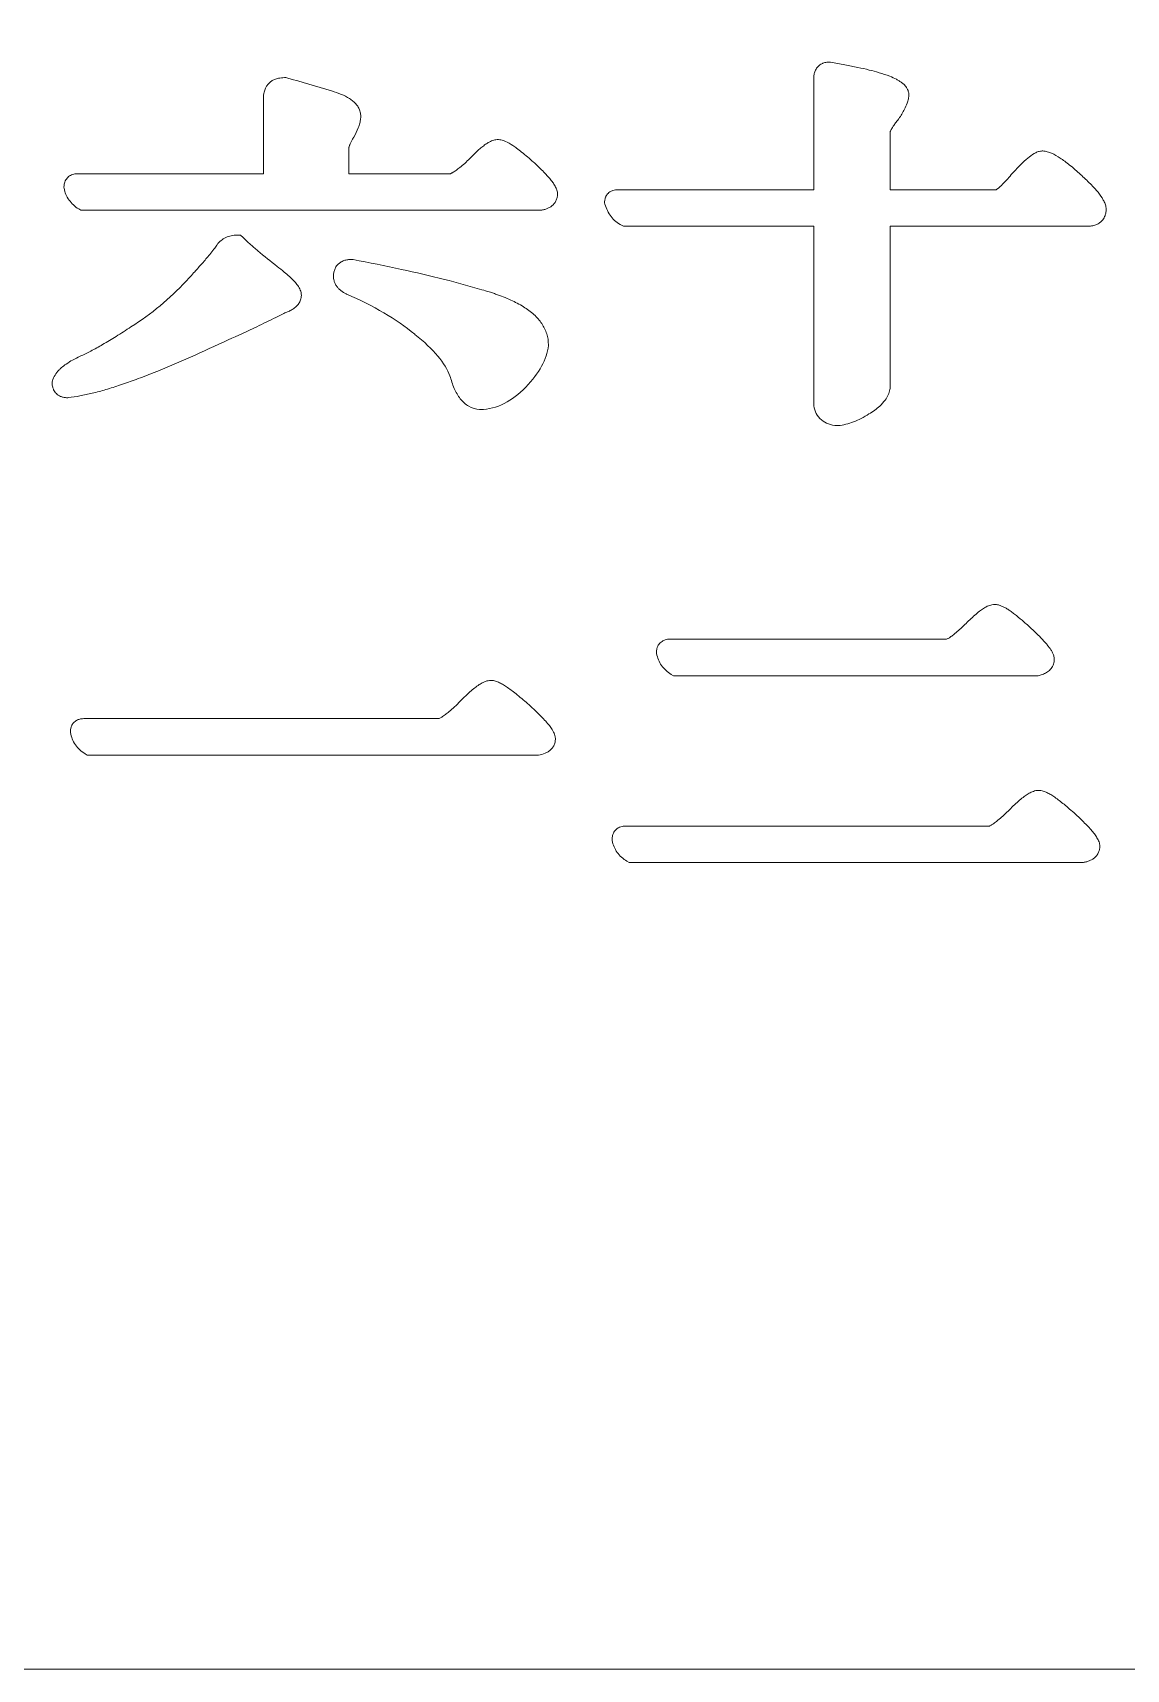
# Model space of a CAD drawing. Header units: millimetres. Extents: x 45 to 165, y 104 to 194.
# Drawn here: x 71.5 to 105, y 103.5 to 153.6 of the extents above; entities that cross this region are included whole.
import ezdxf

# ---------------------------------------------------------------- set-up
doc = ezdxf.new("R2010")
doc.units = ezdxf.units.MM
doc.header["$MEASUREMENT"] = 0
doc.layers.add('Default', color=7, linetype='Continuous', lineweight=0)
doc.layers.add('Layer 01', color=7, linetype='Continuous', lineweight=0)

msp = doc.modelspace()

# ---------------------------------------------------------------- linework, layer by layer
at = {"layer": 'Default', "color": 18, "lineweight": 5, "true_color": 0x000000}
msp.add_lwpolyline([(45.304, 103.519), (165.304, 103.519), (165.304, 193.519), (45.304, 193.519)], close=True, dxfattribs=at)
at = {"layer": 'Layer 01', "color": 12, "lineweight": 5, "true_color": 0xc80000}
for p, q in [((91.001, 135.017), (99.458, 135.017)), ((73.077, 132.585), (83.925, 132.585)), ((89.644, 129.302), (100.766, 129.302))]:
    msp.add_line(p, q, dxfattribs=at)
for points in [[(95.858, 152.657), (95.881, 152.657), (95.903, 152.653)], [(79.21, 152.183), (79.246, 152.183), (79.281, 152.174)], [(89.415, 148.757), (95.393, 148.757), (95.393, 152.145)], [(98.298, 151.714), (98.302, 151.692), (98.302, 151.671)], [(72.881, 149.247), (78.565, 149.247), (78.565, 151.56)], [(97.995, 150.927), (97.99, 150.919), (97.983, 150.911)], [(81.326, 150.362), (81.323, 150.357), (81.32, 150.352)], [(97.73, 150.528), (97.73, 148.757), (100.969, 148.757)], [(81.18, 150.045), (81.18, 149.247), (84.283, 149.247)], [(102.359, 149.94), (102.379, 149.942), (102.398, 149.941)], [(101.471, 149.261), (101.475, 149.266), (101.479, 149.27)], [(72.469, 148.802), (72.465, 148.824), (72.465, 148.845)], [(87.077, 148.132), (87.052, 148.128), (72.982, 148.128), (72.915, 148.169)], [(89.008, 148.319), (88.999, 148.353), (88.999, 148.387)], [(104.335, 148.197), (104.337, 148.182), (104.337, 148.166)], [(95.396, 142.148), (95.393, 142.166), (95.393, 147.638), (89.577, 147.638), (89.518, 147.669)], [(103.757, 147.638), (97.73, 147.638), (97.73, 142.678), (97.724, 142.653)], [(77.755, 147.368), (77.866, 147.368), (77.945, 147.292)], [(77.135, 147.058), (77.141, 147.067), (77.147, 147.075)], [(81.254, 146.626), (81.281, 146.626), (81.306, 146.621)], [(81.113, 145.561), (81.104, 145.565), (81.095, 145.569)], [(83.194, 144.335), (83.192, 144.336), (83.19, 144.338)], [(87.28, 144.014), (87.28, 144.002), (87.278, 143.99)], [(72.105, 142.846), (72.105, 142.88), (72.114, 142.912)], [(86.589, 142.72), (86.587, 142.718), (86.585, 142.715)], [(72.602, 142.399), (72.586, 142.397), (72.57, 142.397)], [(85.203, 142.034), (85.19, 142.034), (85.176, 142.035)], [(96.143, 141.546), (96.121, 141.544), (96.098, 141.546)], [(90.589, 134.572), (90.585, 134.594), (90.585, 134.615)], [(102.285, 133.906), (102.253, 133.898), (91.102, 133.898), (91.035, 133.939)], [(72.665, 132.159), (72.661, 132.179), (72.661, 132.2)], [(86.973, 131.47), (86.951, 131.467), (73.178, 131.467), (73.111, 131.508)], [(89.232, 128.858), (89.228, 128.879), (89.228, 128.9)], [(103.64, 128.187), (103.617, 128.183), (89.744, 128.183), (89.678, 128.225)]]:
    msp.add_lwpolyline(points, dxfattribs=at)
for points, knots in [([(95.393, 152.145), (95.393, 152.181), (95.395, 152.217), (95.401, 152.253), (95.406, 152.29), (95.414, 152.326), (95.427, 152.362), (95.44, 152.399), (95.458, 152.436), (95.481, 152.469), (95.496, 152.49), (95.512, 152.51), (95.531, 152.529), (95.546, 152.545), (95.563, 152.559), (95.582, 152.572), (95.6, 152.585), (95.619, 152.597), (95.639, 152.607), (95.651, 152.613), (95.663, 152.619), (95.675, 152.623), (95.695, 152.631), (95.716, 152.638), (95.737, 152.643), (95.777, 152.652), (95.817, 152.657), (95.858, 152.657)], [0, 0, 0, 0, 1, 1, 1, 2, 2, 2, 3, 3, 3, 4, 4, 4, 5, 5, 5, 6, 6, 6, 7, 7, 7, 8, 8, 8, 9, 9, 9, 9]), ([(95.903, 152.653), (96.051, 152.629), (96.199, 152.603), (96.346, 152.576), (96.478, 152.551), (96.61, 152.525), (96.741, 152.497), (96.858, 152.472), (96.974, 152.446), (97.09, 152.417), (97.191, 152.392), (97.292, 152.365), (97.392, 152.335), (97.501, 152.303), (97.61, 152.267), (97.716, 152.225), (97.786, 152.198), (97.855, 152.167), (97.921, 152.133), (97.951, 152.117), (97.981, 152.1), (98.01, 152.082), (98.038, 152.065), (98.065, 152.046), (98.091, 152.026), (98.116, 152.006), (98.141, 151.985), (98.164, 151.962), (98.18, 151.945), (98.196, 151.927), (98.21, 151.908), (98.232, 151.88), (98.25, 151.851), (98.265, 151.819), (98.281, 151.786), (98.292, 151.75), (98.298, 151.714)], [0, 0, 0, 0, 1, 1, 1, 2, 2, 2, 3, 3, 3, 4, 4, 4, 5, 5, 5, 6, 6, 6, 7, 7, 7, 8, 8, 8, 9, 9, 9, 10, 10, 10, 11, 11, 11, 12, 12, 12, 12]), ([(78.565, 151.56), (78.565, 151.621), (78.571, 151.683), (78.585, 151.742), (78.595, 151.782), (78.608, 151.822), (78.626, 151.859), (78.64, 151.888), (78.656, 151.916), (78.674, 151.942), (78.693, 151.969), (78.714, 151.993), (78.738, 152.016), (78.762, 152.039), (78.787, 152.06), (78.815, 152.078), (78.842, 152.096), (78.871, 152.111), (78.901, 152.124), (78.939, 152.141), (78.98, 152.154), (79.022, 152.164), (79.083, 152.177), (79.147, 152.183), (79.21, 152.183)], [0, 0, 0, 0, 1, 1, 1, 2, 2, 2, 3, 3, 3, 4, 4, 4, 5, 5, 5, 6, 6, 6, 7, 7, 7, 8, 8, 8, 8]), ([(80.648, 151.776), (80.75, 151.747), (80.851, 151.713), (80.948, 151.672), (81.035, 151.636), (81.119, 151.594), (81.197, 151.544), (81.233, 151.521), (81.269, 151.495), (81.302, 151.468), (81.335, 151.44), (81.366, 151.411), (81.394, 151.379), (81.42, 151.349), (81.443, 151.317), (81.463, 151.283), (81.474, 151.264), (81.484, 151.245), (81.493, 151.225), (81.511, 151.185), (81.524, 151.143), (81.531, 151.101), (81.535, 151.079), (81.538, 151.058), (81.539, 151.036), (81.539, 151.023), (81.54, 151.011), (81.539, 150.998), (81.539, 150.975), (81.538, 150.952), (81.535, 150.929), (81.531, 150.883), (81.522, 150.837), (81.511, 150.792), (81.499, 150.745), (81.483, 150.699), (81.466, 150.653), (81.428, 150.552), (81.38, 150.456), (81.326, 150.362)], [0, 0, 0, 0, 1, 1, 1, 2, 2, 2, 3, 3, 3, 4, 4, 4, 5, 5, 5, 6, 6, 6, 7, 7, 7, 8, 8, 8, 9, 9, 9, 10, 10, 10, 11, 11, 11, 12, 12, 12, 13, 13, 13, 13]), ([(98.302, 151.671), (98.302, 151.625), (98.297, 151.579), (98.288, 151.534), (98.279, 151.489), (98.267, 151.444), (98.251, 151.4), (98.229, 151.338), (98.202, 151.277), (98.172, 151.218), (98.121, 151.117), (98.06, 151.021), (97.995, 150.927)], [0, 0, 0, 0, 1, 1, 1, 2, 2, 2, 3, 3, 3, 4, 4, 4, 4]), ([(97.983, 150.911), (97.953, 150.873), (97.923, 150.835), (97.894, 150.797), (97.87, 150.764), (97.846, 150.732), (97.823, 150.698), (97.808, 150.675), (97.793, 150.653), (97.779, 150.629), (97.773, 150.618), (97.766, 150.606), (97.76, 150.594), (97.751, 150.579), (97.744, 150.564), (97.737, 150.548), (97.734, 150.541), (97.732, 150.534), (97.73, 150.528)], [0, 0, 0, 0, 1, 1, 1, 2, 2, 2, 3, 3, 3, 4, 4, 4, 5, 5, 5, 6, 6, 6, 6]), ([(81.32, 150.352), (81.301, 150.322), (81.283, 150.292), (81.266, 150.261), (81.252, 150.236), (81.238, 150.21), (81.226, 150.183), (81.217, 150.166), (81.209, 150.148), (81.202, 150.13), (81.199, 150.121), (81.195, 150.112), (81.192, 150.103), (81.188, 150.09), (81.184, 150.076), (81.182, 150.063), (81.181, 150.057), (81.18, 150.051), (81.18, 150.045)], [0, 0, 0, 0, 1, 1, 1, 2, 2, 2, 3, 3, 3, 4, 4, 4, 5, 5, 5, 6, 6, 6, 6]), ([(84.839, 149.673), (84.931, 149.77), (85.025, 149.866), (85.125, 149.956), (85.164, 149.991), (85.204, 150.026), (85.245, 150.059), (85.282, 150.089), (85.319, 150.118), (85.358, 150.145), (85.394, 150.17), (85.431, 150.193), (85.47, 150.214), (85.493, 150.226), (85.517, 150.237), (85.541, 150.247), (85.583, 150.265), (85.627, 150.278), (85.673, 150.284), (85.699, 150.288), (85.725, 150.289), (85.751, 150.288), (85.777, 150.287), (85.803, 150.284), (85.829, 150.279), (85.875, 150.27), (85.919, 150.254), (85.962, 150.236), (86.044, 150.201), (86.12, 150.155), (86.194, 150.106), (86.232, 150.08), (86.269, 150.054), (86.306, 150.027), (86.359, 149.989), (86.41, 149.949), (86.461, 149.908), (86.584, 149.81), (86.702, 149.707), (86.819, 149.603)], [0, 0, 0, 0, 1, 1, 1, 2, 2, 2, 3, 3, 3, 4, 4, 4, 5, 5, 5, 6, 6, 6, 7, 7, 7, 8, 8, 8, 9, 9, 9, 10, 10, 10, 11, 11, 11, 12, 12, 12, 13, 13, 13, 13]), ([(84.283, 149.247), (84.295, 149.251), (84.306, 149.255), (84.316, 149.261), (84.326, 149.266), (84.336, 149.271), (84.345, 149.276), (84.36, 149.285), (84.374, 149.293), (84.389, 149.302), (84.406, 149.314), (84.423, 149.325), (84.44, 149.337), (84.473, 149.361), (84.506, 149.386), (84.538, 149.411), (84.586, 149.449), (84.632, 149.488), (84.678, 149.527), (84.733, 149.575), (84.786, 149.624), (84.839, 149.673)], [0, 0, 0, 0, 1, 1, 1, 2, 2, 2, 3, 3, 3, 4, 4, 4, 5, 5, 5, 6, 6, 6, 7, 7, 7, 7]), ([(101.479, 149.27), (101.56, 149.358), (101.643, 149.445), (101.728, 149.529), (101.797, 149.597), (101.868, 149.663), (101.942, 149.725), (102.003, 149.775), (102.065, 149.822), (102.134, 149.862), (102.166, 149.88), (102.199, 149.897), (102.234, 149.911), (102.253, 149.918), (102.273, 149.924), (102.292, 149.929), (102.314, 149.934), (102.337, 149.938), (102.359, 149.94)], [0, 0, 0, 0, 1, 1, 1, 2, 2, 2, 3, 3, 3, 4, 4, 4, 5, 5, 5, 6, 6, 6, 6]), ([(102.398, 149.941), (102.445, 149.938), (102.491, 149.93), (102.536, 149.918), (102.58, 149.906), (102.623, 149.89), (102.665, 149.872), (102.757, 149.832), (102.844, 149.781), (102.928, 149.726), (102.976, 149.695), (103.023, 149.661), (103.069, 149.627), (103.12, 149.59), (103.17, 149.55), (103.219, 149.511), (103.332, 149.419), (103.441, 149.322), (103.549, 149.224)], [0, 0, 0, 0, 1, 1, 1, 2, 2, 2, 3, 3, 3, 4, 4, 4, 5, 5, 5, 6, 6, 6, 6]), ([(72.465, 148.845), (72.465, 148.881), (72.469, 148.917), (72.477, 148.952), (72.483, 148.978), (72.492, 149.003), (72.504, 149.027), (72.523, 149.067), (72.549, 149.104), (72.581, 149.135), (72.597, 149.151), (72.615, 149.165), (72.634, 149.178), (72.653, 149.19), (72.672, 149.201), (72.692, 149.21), (72.717, 149.221), (72.744, 149.229), (72.771, 149.235), (72.807, 149.243), (72.844, 149.247), (72.881, 149.247)], [0, 0, 0, 0, 1, 1, 1, 2, 2, 2, 3, 3, 3, 4, 4, 4, 5, 5, 5, 6, 6, 6, 7, 7, 7, 7]), ([(86.819, 149.603), (86.904, 149.525), (86.988, 149.445), (87.07, 149.364), (87.116, 149.318), (87.161, 149.272), (87.206, 149.224), (87.245, 149.183), (87.283, 149.14), (87.32, 149.097), (87.352, 149.059), (87.383, 149.02), (87.412, 148.98), (87.438, 148.943), (87.463, 148.906), (87.485, 148.867), (87.495, 148.848), (87.505, 148.829), (87.514, 148.809), (87.523, 148.789), (87.531, 148.769), (87.538, 148.747), (87.545, 148.724), (87.551, 148.701), (87.554, 148.677), (87.558, 148.648), (87.558, 148.619), (87.556, 148.59), (87.554, 148.556), (87.548, 148.522), (87.539, 148.489), (87.529, 148.455), (87.515, 148.422), (87.497, 148.391), (87.479, 148.36), (87.457, 148.331), (87.432, 148.305), (87.408, 148.28), (87.381, 148.258), (87.353, 148.238), (87.325, 148.219), (87.295, 148.203), (87.264, 148.189), (87.235, 148.175), (87.204, 148.164), (87.172, 148.155), (87.141, 148.145), (87.109, 148.138), (87.077, 148.132)], [0, 0, 0, 0, 1, 1, 1, 2, 2, 2, 3, 3, 3, 4, 4, 4, 5, 5, 5, 6, 6, 6, 7, 7, 7, 8, 8, 8, 9, 9, 9, 10, 10, 10, 11, 11, 11, 12, 12, 12, 13, 13, 13, 14, 14, 14, 15, 15, 15, 16, 16, 16, 16]), ([(100.969, 148.757), (100.979, 148.763), (100.988, 148.769), (100.997, 148.775), (101.005, 148.78), (101.013, 148.786), (101.02, 148.792), (101.034, 148.803), (101.047, 148.814), (101.06, 148.825), (101.108, 148.866), (101.154, 148.91), (101.198, 148.955), (101.241, 149), (101.283, 149.045), (101.325, 149.092), (101.375, 149.147), (101.423, 149.204), (101.471, 149.261)], [0, 0, 0, 0, 1, 1, 1, 2, 2, 2, 3, 3, 3, 4, 4, 4, 5, 5, 5, 6, 6, 6, 6]), ([(103.549, 149.224), (103.653, 149.13), (103.756, 149.034), (103.855, 148.935), (103.897, 148.891), (103.939, 148.847), (103.98, 148.802), (104.017, 148.762), (104.053, 148.72), (104.087, 148.677), (104.148, 148.603), (104.204, 148.526), (104.249, 148.442), (104.27, 148.404), (104.289, 148.365), (104.303, 148.324), (104.318, 148.283), (104.329, 148.24), (104.335, 148.197)], [0, 0, 0, 0, 1, 1, 1, 2, 2, 2, 3, 3, 3, 4, 4, 4, 5, 5, 5, 6, 6, 6, 6]), ([(88.999, 148.387), (88.999, 148.418), (89.002, 148.449), (89.01, 148.479), (89.014, 148.496), (89.019, 148.512), (89.026, 148.528), (89.03, 148.538), (89.034, 148.548), (89.039, 148.557), (89.056, 148.59), (89.079, 148.62), (89.106, 148.646), (89.122, 148.662), (89.139, 148.675), (89.157, 148.687), (89.185, 148.706), (89.216, 148.721), (89.248, 148.732), (89.276, 148.741), (89.305, 148.748), (89.334, 148.752), (89.361, 148.756), (89.388, 148.757), (89.415, 148.757)], [0, 0, 0, 0, 1, 1, 1, 2, 2, 2, 3, 3, 3, 4, 4, 4, 5, 5, 5, 6, 6, 6, 7, 7, 7, 8, 8, 8, 8]), ([(104.337, 148.166), (104.337, 148.123), (104.333, 148.079), (104.323, 148.036), (104.316, 148.001), (104.305, 147.966), (104.29, 147.933), (104.27, 147.889), (104.243, 147.848), (104.211, 147.813), (104.192, 147.791), (104.17, 147.771), (104.147, 147.753), (104.109, 147.725), (104.067, 147.701), (104.022, 147.684), (104.001, 147.675), (103.979, 147.668), (103.957, 147.662), (103.935, 147.657), (103.913, 147.652), (103.891, 147.648), (103.847, 147.641), (103.802, 147.638), (103.757, 147.638)], [0, 0, 0, 0, 1, 1, 1, 2, 2, 2, 3, 3, 3, 4, 4, 4, 5, 5, 5, 6, 6, 6, 7, 7, 7, 8, 8, 8, 8]), ([(77.147, 147.075), (77.182, 147.12), (77.222, 147.162), (77.267, 147.199), (77.312, 147.236), (77.361, 147.268), (77.414, 147.293), (77.466, 147.319), (77.522, 147.338), (77.58, 147.35), (77.637, 147.362), (77.696, 147.368), (77.755, 147.368)], [0, 0, 0, 0, 1, 1, 1, 2, 2, 2, 3, 3, 3, 4, 4, 4, 4]), ([(77.945, 147.292), (78.012, 147.227), (78.081, 147.163), (78.151, 147.1), (78.231, 147.029), (78.312, 146.959), (78.394, 146.889), (78.587, 146.726), (78.785, 146.567), (78.985, 146.411)], [0, 0, 0, 0, 1, 1, 1, 2, 2, 2, 3, 3, 3, 3]), ([(76.197, 145.956), (76.286, 146.053), (76.375, 146.15), (76.463, 146.248), (76.538, 146.332), (76.613, 146.416), (76.688, 146.502), (76.768, 146.593), (76.847, 146.686), (76.924, 146.78), (76.967, 146.833), (77.01, 146.886), (77.051, 146.941), (77.068, 146.962), (77.083, 146.984), (77.099, 147.005), (77.111, 147.023), (77.123, 147.04), (77.135, 147.058)], [0, 0, 0, 0, 1, 1, 1, 2, 2, 2, 3, 3, 3, 4, 4, 4, 5, 5, 5, 6, 6, 6, 6]), ([(81.095, 145.569), (81.036, 145.6), (80.98, 145.635), (80.929, 145.676), (80.904, 145.697), (80.88, 145.719), (80.858, 145.743), (80.836, 145.767), (80.815, 145.793), (80.797, 145.821), (80.778, 145.848), (80.762, 145.878), (80.749, 145.908), (80.736, 145.939), (80.726, 145.971), (80.719, 146.004), (80.712, 146.037), (80.708, 146.07), (80.708, 146.103), (80.707, 146.121), (80.708, 146.139), (80.709, 146.157), (80.71, 146.175), (80.712, 146.194), (80.715, 146.212), (80.721, 146.248), (80.73, 146.283), (80.743, 146.317), (80.75, 146.336), (80.758, 146.354), (80.768, 146.372), (80.787, 146.409), (80.812, 146.443), (80.841, 146.473), (80.864, 146.496), (80.89, 146.517), (80.917, 146.535), (80.951, 146.558), (80.988, 146.576), (81.027, 146.59), (81.064, 146.603), (81.102, 146.612), (81.141, 146.618), (81.178, 146.624), (81.216, 146.626), (81.254, 146.626)], [0, 0, 0, 0, 1, 1, 1, 2, 2, 2, 3, 3, 3, 4, 4, 4, 5, 5, 5, 6, 6, 6, 7, 7, 7, 8, 8, 8, 9, 9, 9, 10, 10, 10, 11, 11, 11, 12, 12, 12, 13, 13, 13, 14, 14, 14, 15, 15, 15, 15]), ([(81.306, 146.621), (81.8, 146.527), (82.293, 146.428), (82.784, 146.321), (83.223, 146.225), (83.661, 146.123), (84.097, 146.013), (84.483, 145.916), (84.866, 145.812), (85.247, 145.699), (85.322, 145.677), (85.396, 145.654), (85.471, 145.631), (85.493, 145.624), (85.514, 145.617), (85.536, 145.61), (85.579, 145.596), (85.621, 145.582), (85.664, 145.568), (85.821, 145.513), (85.977, 145.453), (86.128, 145.384), (86.262, 145.322), (86.394, 145.254), (86.519, 145.175), (86.631, 145.105), (86.738, 145.026), (86.836, 144.937), (86.926, 144.855), (87.008, 144.764), (87.076, 144.664), (87.109, 144.615), (87.138, 144.565), (87.164, 144.512), (87.189, 144.461), (87.211, 144.407), (87.228, 144.352), (87.262, 144.243), (87.28, 144.129), (87.28, 144.014)], [0, 0, 0, 0, 1, 1, 1, 2, 2, 2, 3, 3, 3, 4, 4, 4, 5, 5, 5, 6, 6, 6, 7, 7, 7, 8, 8, 8, 9, 9, 9, 10, 10, 10, 11, 11, 11, 12, 12, 12, 13, 13, 13, 13]), ([(78.985, 146.411), (79.058, 146.356), (79.13, 146.299), (79.2, 146.24), (79.253, 146.196), (79.306, 146.151), (79.357, 146.104), (79.401, 146.064), (79.444, 146.022), (79.486, 145.978), (79.523, 145.94), (79.558, 145.9), (79.59, 145.858), (79.605, 145.839), (79.619, 145.819), (79.633, 145.798), (79.642, 145.784), (79.651, 145.769), (79.659, 145.755), (79.671, 145.733), (79.682, 145.711), (79.691, 145.688), (79.702, 145.663), (79.71, 145.637), (79.715, 145.612), (79.721, 145.583), (79.724, 145.554), (79.724, 145.525), (79.724, 145.502), (79.722, 145.479), (79.718, 145.457), (79.714, 145.434), (79.709, 145.412), (79.701, 145.39), (79.694, 145.369), (79.685, 145.348), (79.675, 145.328), (79.657, 145.292), (79.634, 145.259), (79.607, 145.229), (79.58, 145.197), (79.549, 145.168), (79.515, 145.142), (79.483, 145.117), (79.448, 145.095), (79.411, 145.074), (79.377, 145.055), (79.341, 145.037), (79.304, 145.021), (79.267, 145.005), (79.229, 144.991), (79.191, 144.977)], [0, 0, 0, 0, 1, 1, 1, 2, 2, 2, 3, 3, 3, 4, 4, 4, 5, 5, 5, 6, 6, 6, 7, 7, 7, 8, 8, 8, 9, 9, 9, 10, 10, 10, 11, 11, 11, 12, 12, 12, 13, 13, 13, 14, 14, 14, 15, 15, 15, 16, 16, 16, 17, 17, 17, 17]), ([(79.191, 144.977), (79.111, 144.933), (79.028, 144.892), (78.946, 144.851), (78.751, 144.755), (78.555, 144.662), (78.359, 144.569), (78.068, 144.432), (77.776, 144.297), (77.484, 144.163), (77.1, 143.986), (76.716, 143.811), (76.331, 143.637)], [0, 0, 0, 0, 1, 1, 1, 2, 2, 2, 3, 3, 3, 4, 4, 4, 4]), ([(72.962, 143.665), (73.07, 143.714), (73.176, 143.767), (73.281, 143.822), (73.405, 143.887), (73.526, 143.954), (73.647, 144.024), (73.785, 144.104), (73.922, 144.186), (74.058, 144.27), (74.211, 144.365), (74.363, 144.463), (74.514, 144.562)], [0, 0, 0, 0, 1, 1, 1, 2, 2, 2, 3, 3, 3, 4, 4, 4, 4]), ([(72.114, 142.912), (72.131, 142.975), (72.159, 143.035), (72.193, 143.091), (72.227, 143.147), (72.269, 143.198), (72.315, 143.246), (72.339, 143.27), (72.363, 143.294), (72.389, 143.316), (72.434, 143.355), (72.481, 143.392), (72.531, 143.426), (72.595, 143.47), (72.661, 143.511), (72.73, 143.549), (72.806, 143.59), (72.883, 143.629), (72.962, 143.665)], [0, 0, 0, 0, 1, 1, 1, 2, 2, 2, 3, 3, 3, 4, 4, 4, 5, 5, 5, 6, 6, 6, 6]), ([(76.331, 143.637), (75.954, 143.469), (75.574, 143.307), (75.19, 143.154), (75.019, 143.086), (74.847, 143.019), (74.673, 142.956), (74.514, 142.897), (74.353, 142.84), (74.191, 142.786), (74.043, 142.737), (73.894, 142.69), (73.744, 142.646), (73.607, 142.606), (73.469, 142.568), (73.331, 142.534), (73.205, 142.504), (73.078, 142.476), (72.95, 142.452), (72.835, 142.431), (72.719, 142.412), (72.602, 142.399)], [0, 0, 0, 0, 1, 1, 1, 2, 2, 2, 3, 3, 3, 4, 4, 4, 5, 5, 5, 6, 6, 6, 7, 7, 7, 7]), ([(72.57, 142.397), (72.528, 142.397), (72.485, 142.401), (72.443, 142.411), (72.413, 142.417), (72.384, 142.427), (72.356, 142.439), (72.333, 142.449), (72.312, 142.461), (72.292, 142.474), (72.271, 142.488), (72.251, 142.503), (72.233, 142.521), (72.215, 142.538), (72.199, 142.557), (72.185, 142.577), (72.171, 142.597), (72.159, 142.617), (72.149, 142.639), (72.136, 142.666), (72.126, 142.694), (72.119, 142.723), (72.11, 142.764), (72.105, 142.805), (72.105, 142.846)], [0, 0, 0, 0, 1, 1, 1, 2, 2, 2, 3, 3, 3, 4, 4, 4, 5, 5, 5, 6, 6, 6, 7, 7, 7, 8, 8, 8, 8]), ([(85.176, 142.035), (85.059, 142.043), (84.945, 142.078), (84.844, 142.136), (84.794, 142.165), (84.747, 142.2), (84.704, 142.238), (84.66, 142.277), (84.621, 142.32), (84.585, 142.366), (84.548, 142.413), (84.515, 142.463), (84.484, 142.515), (84.453, 142.569), (84.425, 142.626), (84.399, 142.684), (84.345, 142.808), (84.303, 142.937), (84.268, 143.068)], [0, 0, 0, 0, 1, 1, 1, 2, 2, 2, 3, 3, 3, 4, 4, 4, 5, 5, 5, 6, 6, 6, 6]), ([(97.724, 142.653), (97.712, 142.595), (97.694, 142.538), (97.669, 142.483), (97.644, 142.429), (97.613, 142.376), (97.578, 142.327), (97.53, 142.259), (97.474, 142.198), (97.412, 142.141), (97.364, 142.096), (97.313, 142.055), (97.259, 142.016), (97.202, 141.975), (97.143, 141.937), (97.082, 141.901)], [0, 0, 0, 0, 1, 1, 1, 2, 2, 2, 3, 3, 3, 4, 4, 4, 5, 5, 5, 5]), ([(96.098, 141.546), (96.013, 141.552), (95.928, 141.568), (95.847, 141.596), (95.767, 141.624), (95.691, 141.664), (95.626, 141.718), (95.561, 141.772), (95.507, 141.839), (95.469, 141.913), (95.43, 141.987), (95.407, 142.067), (95.396, 142.148)], [0, 0, 0, 0, 1, 1, 1, 2, 2, 2, 3, 3, 3, 4, 4, 4, 4]), ([(100.015, 135.459), (100.114, 135.56), (100.216, 135.66), (100.323, 135.753), (100.367, 135.792), (100.413, 135.83), (100.459, 135.866), (100.501, 135.898), (100.543, 135.929), (100.588, 135.957), (100.624, 135.98), (100.662, 136.001), (100.702, 136.02), (100.724, 136.03), (100.747, 136.039), (100.77, 136.047), (100.794, 136.055), (100.819, 136.062), (100.844, 136.066), (100.871, 136.072), (100.9, 136.074), (100.928, 136.074)], [0, 0, 0, 0, 1, 1, 1, 2, 2, 2, 3, 3, 3, 4, 4, 4, 5, 5, 5, 6, 6, 6, 7, 7, 7, 7]), ([(100.928, 136.074), (100.966, 136.074), (101.004, 136.069), (101.041, 136.06), (101.075, 136.052), (101.107, 136.041), (101.138, 136.028), (101.154, 136.021), (101.17, 136.014), (101.186, 136.007), (101.217, 135.992), (101.247, 135.975), (101.277, 135.958), (101.31, 135.939), (101.341, 135.919), (101.372, 135.898), (101.39, 135.886), (101.408, 135.873), (101.426, 135.861), (101.462, 135.835), (101.497, 135.809), (101.532, 135.783), (101.612, 135.721), (101.689, 135.657), (101.765, 135.592), (101.852, 135.517), (101.938, 135.441), (102.022, 135.363), (102.114, 135.278), (102.206, 135.191), (102.294, 135.102), (102.358, 135.038), (102.42, 134.973), (102.48, 134.905), (102.506, 134.875), (102.531, 134.845), (102.555, 134.815), (102.577, 134.787), (102.599, 134.759), (102.619, 134.73), (102.638, 134.702), (102.656, 134.675), (102.673, 134.646), (102.681, 134.631), (102.689, 134.615), (102.697, 134.6), (102.712, 134.57), (102.724, 134.54), (102.733, 134.509), (102.744, 134.473), (102.75, 134.436), (102.75, 134.398), (102.751, 134.374), (102.749, 134.349), (102.745, 134.325), (102.741, 134.3), (102.735, 134.275), (102.727, 134.251), (102.711, 134.202), (102.686, 134.156), (102.653, 134.115), (102.638, 134.096), (102.62, 134.077), (102.602, 134.06), (102.584, 134.044), (102.564, 134.029), (102.544, 134.015), (102.505, 133.988), (102.463, 133.966), (102.419, 133.948), (102.376, 133.93), (102.331, 133.917), (102.285, 133.906)], [0, 0, 0, 0, 1, 1, 1, 2, 2, 2, 3, 3, 3, 4, 4, 4, 5, 5, 5, 6, 6, 6, 7, 7, 7, 8, 8, 8, 9, 9, 9, 10, 10, 10, 11, 11, 11, 12, 12, 12, 13, 13, 13, 14, 14, 14, 15, 15, 15, 16, 16, 16, 17, 17, 17, 18, 18, 18, 19, 19, 19, 20, 20, 20, 21, 21, 21, 22, 22, 22, 23, 23, 23, 24, 24, 24, 24]), ([(99.458, 135.017), (99.47, 135.021), (99.48, 135.026), (99.491, 135.031), (99.501, 135.036), (99.511, 135.042), (99.52, 135.047), (99.535, 135.056), (99.549, 135.065), (99.563, 135.074), (99.581, 135.086), (99.597, 135.098), (99.614, 135.11), (99.648, 135.135), (99.681, 135.16), (99.713, 135.187), (99.761, 135.226), (99.808, 135.266), (99.853, 135.308), (99.908, 135.357), (99.962, 135.408), (100.015, 135.459)], [0, 0, 0, 0, 1, 1, 1, 2, 2, 2, 3, 3, 3, 4, 4, 4, 5, 5, 5, 6, 6, 6, 7, 7, 7, 7]), ([(90.585, 134.615), (90.585, 134.651), (90.589, 134.687), (90.597, 134.722), (90.603, 134.748), (90.612, 134.773), (90.624, 134.797), (90.643, 134.837), (90.669, 134.874), (90.701, 134.905), (90.717, 134.921), (90.735, 134.935), (90.754, 134.948), (90.773, 134.96), (90.792, 134.971), (90.812, 134.979), (90.837, 134.991), (90.864, 134.999), (90.891, 135.005), (90.927, 135.013), (90.964, 135.017), (91.001, 135.017)], [0, 0, 0, 0, 1, 1, 1, 2, 2, 2, 3, 3, 3, 4, 4, 4, 5, 5, 5, 6, 6, 6, 7, 7, 7, 7]), ([(84.544, 133.074), (84.651, 133.187), (84.761, 133.297), (84.877, 133.401), (84.925, 133.444), (84.974, 133.486), (85.025, 133.526), (85.069, 133.561), (85.115, 133.595), (85.163, 133.625), (85.202, 133.651), (85.242, 133.674), (85.285, 133.694), (85.308, 133.705), (85.332, 133.715), (85.356, 133.724), (85.382, 133.733), (85.408, 133.74), (85.434, 133.745), (85.463, 133.751), (85.493, 133.754), (85.523, 133.754)], [0, 0, 0, 0, 1, 1, 1, 2, 2, 2, 3, 3, 3, 4, 4, 4, 5, 5, 5, 6, 6, 6, 7, 7, 7, 7]), ([(85.523, 133.754), (85.548, 133.754), (85.573, 133.751), (85.598, 133.747), (85.621, 133.743), (85.643, 133.738), (85.664, 133.731), (85.706, 133.719), (85.745, 133.702), (85.784, 133.684), (85.825, 133.664), (85.864, 133.642), (85.903, 133.619), (85.947, 133.592), (85.989, 133.564), (86.031, 133.535), (86.079, 133.502), (86.125, 133.468), (86.172, 133.433), (86.224, 133.393), (86.276, 133.353), (86.327, 133.311), (86.45, 133.212), (86.569, 133.11), (86.686, 133.006)], [0, 0, 0, 0, 1, 1, 1, 2, 2, 2, 3, 3, 3, 4, 4, 4, 5, 5, 5, 6, 6, 6, 7, 7, 7, 8, 8, 8, 8]), ([(83.925, 132.585), (83.937, 132.59), (83.95, 132.595), (83.962, 132.601), (83.973, 132.607), (83.984, 132.613), (83.995, 132.619), (84.011, 132.629), (84.027, 132.639), (84.043, 132.649), (84.062, 132.662), (84.081, 132.675), (84.099, 132.688), (84.137, 132.715), (84.173, 132.744), (84.209, 132.773), (84.262, 132.816), (84.313, 132.861), (84.364, 132.907), (84.425, 132.961), (84.485, 133.017), (84.544, 133.074)], [0, 0, 0, 0, 1, 1, 1, 2, 2, 2, 3, 3, 3, 4, 4, 4, 5, 5, 5, 6, 6, 6, 7, 7, 7, 7]), ([(86.686, 133.006), (86.815, 132.891), (86.941, 132.773), (87.061, 132.65), (87.108, 132.603), (87.153, 132.555), (87.197, 132.505), (87.236, 132.463), (87.273, 132.419), (87.308, 132.373), (87.339, 132.333), (87.369, 132.292), (87.395, 132.25), (87.411, 132.224), (87.426, 132.198), (87.439, 132.172), (87.449, 132.151), (87.458, 132.129), (87.466, 132.106), (87.475, 132.082), (87.481, 132.058), (87.486, 132.033), (87.488, 132.02), (87.49, 132.006), (87.491, 131.992), (87.492, 131.977), (87.493, 131.961), (87.492, 131.945), (87.49, 131.908), (87.485, 131.871), (87.474, 131.836), (87.469, 131.817), (87.463, 131.799), (87.455, 131.782), (87.447, 131.764), (87.438, 131.747), (87.428, 131.73), (87.409, 131.698), (87.384, 131.668), (87.357, 131.641), (87.331, 131.615), (87.301, 131.592), (87.27, 131.573), (87.24, 131.554), (87.208, 131.538), (87.175, 131.525), (87.111, 131.498), (87.042, 131.481), (86.973, 131.47)], [0, 0, 0, 0, 1, 1, 1, 2, 2, 2, 3, 3, 3, 4, 4, 4, 5, 5, 5, 6, 6, 6, 7, 7, 7, 8, 8, 8, 9, 9, 9, 10, 10, 10, 11, 11, 11, 12, 12, 12, 13, 13, 13, 14, 14, 14, 15, 15, 15, 16, 16, 16, 16]), ([(72.661, 132.2), (72.661, 132.23), (72.664, 132.26), (72.671, 132.289), (72.676, 132.315), (72.685, 132.341), (72.696, 132.365), (72.711, 132.399), (72.731, 132.43), (72.756, 132.457), (72.771, 132.474), (72.788, 132.489), (72.806, 132.502), (72.834, 132.524), (72.866, 132.541), (72.899, 132.554), (72.914, 132.56), (72.93, 132.565), (72.946, 132.569), (72.961, 132.573), (72.976, 132.577), (72.991, 132.579), (73.02, 132.584), (73.049, 132.585), (73.077, 132.585)], [0, 0, 0, 0, 1, 1, 1, 2, 2, 2, 3, 3, 3, 4, 4, 4, 5, 5, 5, 6, 6, 6, 7, 7, 7, 8, 8, 8, 8]), ([(101.34, 129.76), (101.442, 129.864), (101.546, 129.966), (101.656, 130.062), (101.701, 130.102), (101.747, 130.141), (101.795, 130.178), (101.837, 130.211), (101.88, 130.242), (101.925, 130.27), (101.962, 130.294), (102.001, 130.316), (102.041, 130.335), (102.063, 130.345), (102.086, 130.355), (102.109, 130.362), (102.133, 130.371), (102.158, 130.378), (102.183, 130.383), (102.212, 130.388), (102.24, 130.391), (102.269, 130.391)], [0, 0, 0, 0, 1, 1, 1, 2, 2, 2, 3, 3, 3, 4, 4, 4, 5, 5, 5, 6, 6, 6, 7, 7, 7, 7]), ([(102.269, 130.391), (102.294, 130.391), (102.318, 130.389), (102.343, 130.385), (102.365, 130.381), (102.387, 130.376), (102.408, 130.37), (102.449, 130.358), (102.488, 130.342), (102.526, 130.324), (102.566, 130.305), (102.605, 130.284), (102.642, 130.261), (102.684, 130.235), (102.725, 130.208), (102.765, 130.181), (102.811, 130.149), (102.856, 130.116), (102.9, 130.082), (102.95, 130.044), (102.999, 130.005), (103.047, 129.965), (103.163, 129.871), (103.275, 129.773), (103.385, 129.673)], [0, 0, 0, 0, 1, 1, 1, 2, 2, 2, 3, 3, 3, 4, 4, 4, 5, 5, 5, 6, 6, 6, 7, 7, 7, 8, 8, 8, 8]), ([(100.766, 129.302), (100.777, 129.306), (100.789, 129.312), (100.8, 129.317), (100.81, 129.322), (100.82, 129.328), (100.829, 129.334), (100.844, 129.343), (100.859, 129.352), (100.874, 129.362), (100.892, 129.374), (100.909, 129.386), (100.926, 129.399), (100.961, 129.425), (100.995, 129.451), (101.028, 129.479), (101.078, 129.519), (101.126, 129.561), (101.173, 129.604), (101.23, 129.655), (101.285, 129.707), (101.34, 129.76)], [0, 0, 0, 0, 1, 1, 1, 2, 2, 2, 3, 3, 3, 4, 4, 4, 5, 5, 5, 6, 6, 6, 7, 7, 7, 7]), ([(103.385, 129.673), (103.459, 129.606), (103.532, 129.537), (103.603, 129.467), (103.653, 129.418), (103.703, 129.369), (103.751, 129.319), (103.793, 129.275), (103.834, 129.23), (103.874, 129.184), (103.909, 129.144), (103.943, 129.103), (103.975, 129.061), (104.003, 129.024), (104.03, 128.985), (104.054, 128.945), (104.067, 128.923), (104.08, 128.9), (104.091, 128.876), (104.101, 128.856), (104.109, 128.835), (104.117, 128.814), (104.125, 128.791), (104.131, 128.767), (104.135, 128.743), (104.137, 128.73), (104.139, 128.716), (104.14, 128.703), (104.141, 128.687), (104.141, 128.672), (104.14, 128.656), (104.138, 128.62), (104.133, 128.585), (104.123, 128.55), (104.113, 128.515), (104.098, 128.48), (104.079, 128.448), (104.06, 128.416), (104.037, 128.387), (104.011, 128.36), (103.986, 128.334), (103.958, 128.312), (103.928, 128.292), (103.899, 128.273), (103.868, 128.257), (103.836, 128.243), (103.805, 128.229), (103.773, 128.218), (103.74, 128.209), (103.707, 128.2), (103.674, 128.193), (103.64, 128.187)], [0, 0, 0, 0, 1, 1, 1, 2, 2, 2, 3, 3, 3, 4, 4, 4, 5, 5, 5, 6, 6, 6, 7, 7, 7, 8, 8, 8, 9, 9, 9, 10, 10, 10, 11, 11, 11, 12, 12, 12, 13, 13, 13, 14, 14, 14, 15, 15, 15, 16, 16, 16, 17, 17, 17, 17]), ([(89.228, 128.9), (89.228, 128.936), (89.232, 128.972), (89.24, 129.007), (89.246, 129.033), (89.255, 129.058), (89.266, 129.083), (89.285, 129.123), (89.311, 129.159), (89.343, 129.19), (89.36, 129.206), (89.378, 129.22), (89.397, 129.233), (89.415, 129.245), (89.435, 129.256), (89.455, 129.265), (89.48, 129.276), (89.506, 129.284), (89.533, 129.29), (89.569, 129.298), (89.607, 129.302), (89.644, 129.302)], [0, 0, 0, 0, 1, 1, 1, 2, 2, 2, 3, 3, 3, 4, 4, 4, 5, 5, 5, 6, 6, 6, 7, 7, 7, 7])]:
    msp.add_open_spline(points, degree=3, knots=knots, dxfattribs=at)
for points in [[(79.281, 152.174), (79.721, 152.057), (80.176, 151.925), (80.648, 151.776)], [(72.619, 148.441), (72.542, 148.549), (72.491, 148.673), (72.469, 148.802)], [(72.915, 148.169), (72.797, 148.243), (72.696, 148.334), (72.619, 148.441)], [(89.195, 147.937), (89.109, 148.048), (89.048, 148.178), (89.008, 148.319)], [(89.518, 147.669), (89.391, 147.733), (89.281, 147.825), (89.195, 147.937)], [(74.514, 144.562), (75.139, 144.96), (75.7, 145.425), (76.197, 145.956)], [(83.19, 144.338), (82.624, 144.803), (81.933, 145.212), (81.113, 145.561)], [(83.895, 143.67), (83.716, 143.884), (83.482, 144.107), (83.194, 144.335)], [(84.268, 143.068), (84.193, 143.259), (84.07, 143.46), (83.895, 143.67)], [(87.278, 143.99), (87.258, 143.78), (87.185, 143.57), (87.068, 143.359)], [(87.068, 143.359), (86.951, 143.149), (86.791, 142.937), (86.589, 142.72)], [(86.585, 142.715), (86.378, 142.504), (86.16, 142.338), (85.929, 142.221)], [(85.929, 142.221), (85.698, 142.105), (85.452, 142.041), (85.203, 142.034)], [(96.612, 141.658), (96.455, 141.598), (96.299, 141.559), (96.143, 141.546)], [(97.082, 141.901), (96.924, 141.8), (96.768, 141.718), (96.612, 141.658)], [(90.739, 134.211), (90.662, 134.319), (90.611, 134.443), (90.589, 134.572)], [(91.035, 133.939), (90.917, 134.013), (90.816, 134.104), (90.739, 134.211)], [(72.813, 131.787), (72.736, 131.898), (72.687, 132.026), (72.665, 132.159)], [(73.111, 131.508), (72.992, 131.583), (72.89, 131.676), (72.813, 131.787)], [(89.382, 128.497), (89.305, 128.604), (89.254, 128.728), (89.232, 128.858)], [(89.678, 128.225), (89.56, 128.298), (89.459, 128.389), (89.382, 128.497)]]:
    msp.add_open_spline(points, degree=3, dxfattribs=at)

doc.saveas('drawing.dxf')
